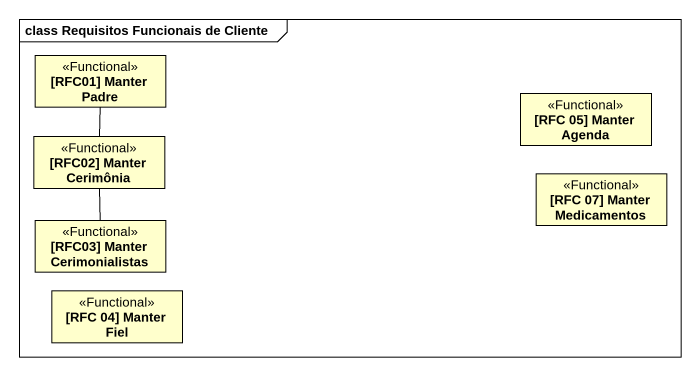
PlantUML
@startuml
mainframe class Requisitos Funcionais de Cliente
hide circle
hide empty members
class "[RFC01] Manter Padre" as RFC01_Manter_Padre <<Functional>>
class "[RFC 05] Manter Agenda" as RFC_05_Manter_Agenda <<Functional>>
class "[RFC02] Manter Cerimônia" as RFC02_Manter_Cerimônia <<Functional>>
class "[RFC03] Manter Cerimonialistas" as RFC03_Manter_Cerimonialistas <<Functional>>
class "[RFC 07] Manter Medicamentos" as RFC_07_Manter_Medicamentos <<Functional>>
class "[RFC 04] Manter Fiel" as RFC_04_Manter_Fiel <<Functional>>
RFC01_Manter_Padre -- RFC02_Manter_Cerimônia
RFC03_Manter_Cerimonialistas -up- RFC02_Manter_Cerimônia
@enduml
